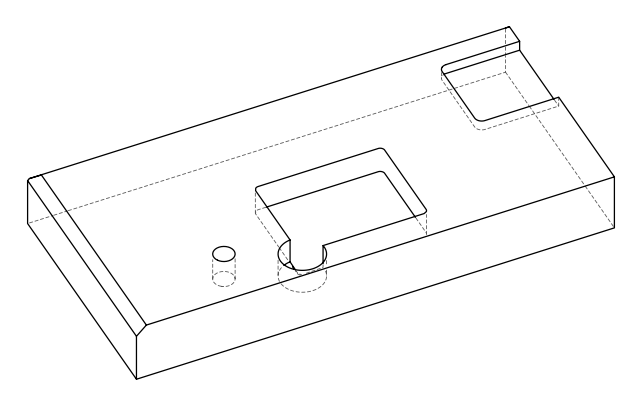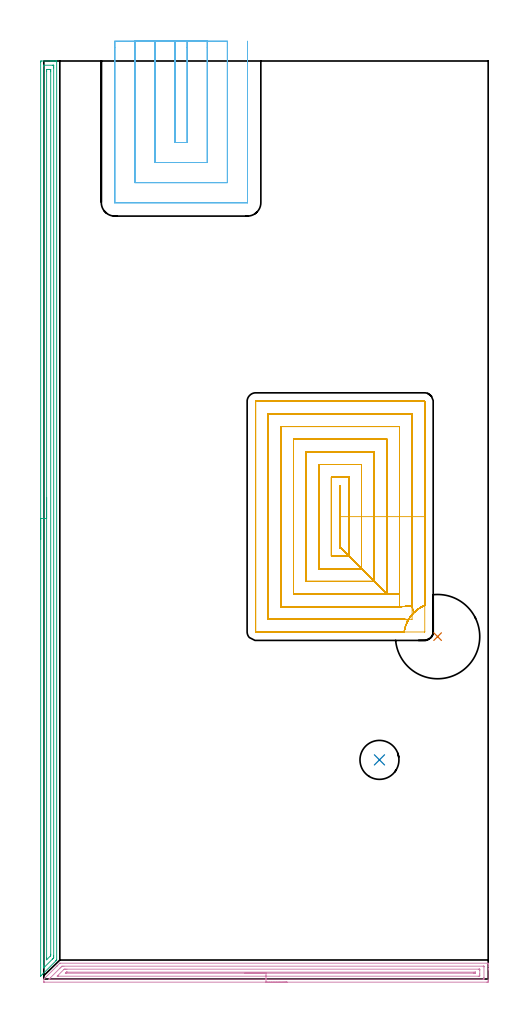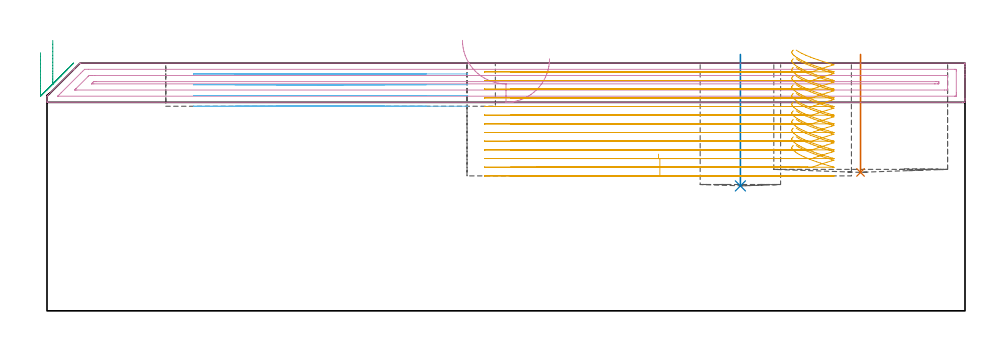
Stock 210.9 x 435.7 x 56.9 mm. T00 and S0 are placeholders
(PLAN: 6 operations, 4 tool changes, 72.4 min)
(1 INDEXABLE_INSERT_DRILL_BLIND_HOLE_FROM_SOLID | STEP1POCKET | NXT0302_035 | 0.11 min | 30933 mm3)
(2 INDEXABLE_INSERT_DRILL_BLIND_HOLE_FROM_SOLID_1 | STEP1POCKET_1 | NXT0302_008 | 0.12 min | 7509 mm3)
(3 AREA_MILL | FG_CHAMFER_SURFACE | UGT0205_001 | 10.55 min | 12588 mm3)
(4 AREA_MILL_1 | FG_CHAMFER_SURFACE_1 | UGT0205_001 | 6.82 min | 8353 mm3)
(5 MILL_RECTANGULAR_POCKET | POCKET_RECTANGULAR_STRAIGHT | NXT0201_009 | Follow Part, ap 2, ae 75% | 47.88 min | 260952 mm3)
(6 MILL_SLOT | SLOT_PARTIAL_RECTANGULAR | UGT0201_108 | Follow Part, ap 3.175, ae 75% | 6.95 min | 54993 mm3)
(TOOL NXT0302_035 | Index. Insert Drill 40mm [880-D4000L40-05] | D40 PA176 FL200 Z2)
(TOOL NXT0302_008 | Index. Insert Drill 18.5mm [880-D1850L25-05] | D18.5 PA176 FL93 Z2)
(TOOL UGT0205_001 | Chamfer Mill 20 x 3 x 45 deg. | D20 FL50 Z2)
(TOOL NXT0201_009 | ENDMILL 8mm [2P460-0800-NA 1630] | D8 FL26 Z6)
(TOOL UGT0201_108 | End Mill 12.7 mm | D12.7 FL12 Z2)
(OP 1 INDEXABLE_INSERT_DRILL_BLIND_HOLE_FROM_SOLID)
G17 G21 G94 G90
T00 M6
G54
G17 G0 G90 X186.9 Y162.5 S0 M3
G43 Z66.9 H1
G94 G81 G98 Z31.8 F250. R58.9
G80
M5
M2
(OP 2 INDEXABLE_INSERT_DRILL_BLIND_HOLE_FROM_SOLID_1)
G17 G21 G94 G90
T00 M6
G54
G17 G0 G90 X159.3 Y104. S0 M3
G43 Z66.9 H1
G94 G81 G98 Z28.7 F250. R58.9
G80
M5
M2
(OP 3 AREA_MILL)
G17 G21 G94 G90
T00 M6
G54
G17 G0 G90 X-1.5 Y208.55 S1061 M3
G43 Z66.9 H0
Z59.3
G94 G1 Y208.588 Z58.428 F250.
Y208.702 Z57.564
Y208.891 Z56.712
Y209.153 Z55.88
Y209.487 Z55.074
Y209.89 Z54.3
Y210.358 Z53.564
Y210.89 Z52.872
Y211.479 Z52.229
Y212.122 Z51.64
Y212.814 Z51.108
Y213.55 Z50.64
Y214.324 Z50.237
Y215.13 Z49.903
Y215.962 Z49.641
Y216.813 Z49.452
Y217.678 Z49.338
Y218.55 Z49.3
Y435.088
X-1.498 Y435.407 Z49.301
X-1.493 Y435.69 Z49.304
X-1.186 Y435.7 Z49.611
X3.172 Z53.966
X3.72 Z54.516
X4.043 Z54.839
X4.591 Z55.387
X4.915 Z55.709
X5.562 Z56.362
X5.867 Z56.666
X5.985 Y435.698 Z56.777
X6.097 Y435.69 Z56.888
X6.1 Y435.534 Z56.9
Y9.156
X6.097 Y9.005 Z56.889
X6.026 Y8.924 Z56.823
X5.81 Y8.709 Z56.609
X5.786 Y8.686 Z56.585
X-0.621 Y2.278 Z50.177
X-1.186 Y1.711 Z49.609
X-1.333 Y1.566 Z49.465
X-1.487 Y1.412 Z49.31
X-1.497 Y1.405 Z49.3
X-1.499 Y1.406 Z49.299
X-1.5 Y1.566 Z49.3
Y218.55
X-0.086 Z50.714
X-0.085 Y433.302 Z50.715
X-0.083 Y433.631 Z50.717
X-0.081 Y433.671 Z50.719
X-0.08 Y433.685 Z50.72
X-0.064 Y433.69 Z50.736
X0.039 Y433.695 Z50.839
X0.169 Y433.699 Z50.969
X4.043 Y433.7 Z54.843
X4.528 Y433.698 Z55.328
X4.649 Y433.693 Z55.449
X4.672 Y433.691 Z55.472
X4.679 Y433.65 Z55.479
X4.682 Y433.54 Z55.482
X4.684 Y433.302 Z55.484
X4.686 Y432.644 Z55.486
Y432.409
X4.685 Y10.942 Z55.485
X4.682 Y10.288 Z55.482
X4.679 Y10.049 Z55.479
X4.362 Y9.722 Z55.162
X4.043 Y9.394 Z54.843
X0.398 Y5.747 Z51.198
X0.234 Y5.584 Z51.034
X0.006 Y5.363 Z50.806
X-0.05 Y5.312 Z50.75
X-0.079 Y5.29 Z50.721
X-0.082 Y5.345 Z50.718
X-0.084 Y5.584 Z50.716
X-0.085 Y5.952 Z50.715
X-0.086 Y6.242 Z50.714
Y218.55
X1.328 Z52.128
X1.329 Y430.725 Z52.129
X1.332 Y431.516 Z52.132
X1.335 Y431.612 Z52.135
X1.345 Y431.69 Z52.145
X1.428 Y431.692 Z52.228
X2.121 Y431.7 Z52.921
X2.3 Z53.1
X2.993 Y431.699 Z53.793
X3.172 Y431.694 Z53.972
X3.23 Y431.69 Z54.03
X3.265 Y431.679 Z54.065
X3.268 Y431.618 Z54.068
X3.27 Y431.516 Z54.07
X3.271 Y431.414 Z54.071
X3.272 Y430.623 Z54.072
X3.271 Y11.732 Z54.071
Y11.63
X3.267 Y11.425 Z54.067
X3.259 Y11.07 Z54.059
X3.172 Y10.972 Z53.972
X3.157 Y10.956 Z53.957
X1.355 Y9.156 Z52.155
X1.342 Y9.15 Z52.142
X1.334 Z52.134
X1.331 Y9.156 Z52.131
X1.329 Y9.172 Z52.129
Y9.258
X1.328 Y10.049 Z52.128
Y218.55
Y219.422 Z52.166
Y220.286 Z52.28
Y221.138 Z52.469
Y221.97 Z52.732
Y222.776 Z53.065
Y223.55 Z53.468
Y224.286 Z53.937
Y224.978 Z54.468
Y225.621 Z55.057
Y226.21 Z55.701
Y226.741 Z56.393
Y227.21 Z57.128
Y227.613 Z57.902
Y227.947 Z58.708
Y228.209 Z59.54
Y228.398 Z60.392
Y228.512 Z61.257
Y228.55 Z62.128
G0 Z66.9
M5
M2
(OP 4 AREA_MILL_1)
G17 G21 G94 G90
T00 M6
G54
G17 G0 G90 X115.45 Y-1.5 S1061 M3
G43 Z66.9 H0
Z57.9
G94 G1 X115.412 Z57.028 F250.
X115.298 Z56.164
X115.109 Z55.312
X114.847 Z54.48
X114.513 Z53.674
X114.11 Z52.9
X113.642 Z52.164
X113.11 Z51.472
X112.521 Z50.829
X111.878 Z50.24
X111.186 Z49.708
X110.45 Z49.24
X109.676 Z48.837
X108.87 Z48.503
X108.038 Z48.241
X107.186 Z48.052
X106.322 Z47.938
X105.45 Z47.9
X0.157
X0.063 Y-1.496 Z47.903
X0.01 Y-1.492 Z47.906
X0. Y-1.248 Z48.152
X0.001 Y-0.1 Z49.299
X0.157 Y0.059 Z49.456
X0.293 Y0.195 Z49.591
X0.645 Y0.546 Z49.945
X6.042 Y5.942 Z55.342
X6.199 Y6.101 Z55.497
X6.255 Y6.156 Z55.554
X7.534 Y7.434 Z56.834
X7.575 Y7.473 Z56.868
X7.605 Y7.497 Z56.886
X7.742 Y7.5 Z56.9
X210.743
X210.89 Y7.497 Z56.888
X210.892 Y7.476 Z56.867
X210.9 Y7.138 Z56.537
Y6.725 Z56.124
Y6.101 Z55.496
Y4.902 Z54.299
Y4.329 Z53.723
Y-0.7 Z48.697
X210.897 Y-0.986 Z48.411
X210.892 Y-1.492 Z47.906
X210.808 Y-1.494 Z47.903
X210.297 Y-1.5 Z47.9
X105.45
Y-0.086 Z49.314
X2.642 Y-0.085 Z49.315
X2.539 Y-0.084 Z49.316
X2.489 Y-0.081 Z49.319
X2.483 Y-0.078 Z49.322
X2.484 Y-0.074 Z49.326
X2.864 Y0.312 Z49.712
X3.255 Y0.705 Z50.105
X7.742 Y5.192 Z54.592
X8.199 Y5.647 Z55.047
X8.634 Y6.078 Z55.478
X8.655 Y6.08 Z55.48
X9.527 Y6.086 Z55.486
X208.527
X208.733 Y6.084 Z55.484
X208.836 Y6.081 Z55.481
X208.88 Y6.079 Z55.479
X208.89 Y6.052 Z55.452
X208.894 Y5.954 Z55.354
X208.899 Y5.716 Z55.116
X208.9 Y0.785 Z50.185
X208.898 Y0.402 Z49.802
X208.89 Y0.015 Z49.415
X208.886 Y-0.079 Z49.321
X208.84 Y-0.081 Z49.319
X208.731 Y-0.084 Z49.316
X208.512 Y-0.086 Z49.314
X105.45
Y1.328 Z50.728
X6.85 Y1.329 Z50.729
X6.504 Y1.33 Z50.73
X6.406 Y1.332 Z50.732
X6.361 Y1.335 Z50.735
X6.414 Y1.403 Z50.803
X6.584 Y1.581 Z50.981
X6.671 Y1.671 Z51.071
X9.427 Y4.428 Z53.828
X9.527 Y4.525 Z53.925
X9.67 Y4.659 Z54.059
X9.801 Y4.664 Z54.064
X10.076 Y4.669 Z54.069
X10.419 Y4.671 Z54.071
X10.966
X206.382
X206.727 Y4.67 Z54.07
X206.842 Y4.667 Z54.067
X206.879 Y4.665 Z54.065
X206.89 Y4.653 Z54.053
X206.894 Y4.614 Z54.014
X206.898 Y4.5 Z53.9
X206.9 Y4.329 Z53.729
Y4.157 Z53.557
Y2.386 Z51.786
X206.899 Y1.671 Z51.071
X206.898 Y1.502 Z50.902
X206.89 Y1.335 Z50.735
X206.727 Y1.333 Z50.733
X206.179 Y1.329 Z50.729
X105.45 Y1.328 Z50.728
Y2.743 Z52.143
X10.758
X10.419 Y2.745 Z52.145
X10.226 Y2.748 Z52.148
X10.21 Y2.751 Z52.151
X10.215 Y2.76 Z52.16
X10.232 Y2.78 Z52.18
X10.419 Y2.97 Z52.37
X10.658 Y3.205 Z52.605
X10.692 Y3.236 Z52.636
X10.712 Y3.25 Z52.65
X10.741 Y3.252 Z52.652
X10.875 Y3.255 Z52.655
X11.144 Y3.257 Z52.657
X11.311
X204.238
X204.755 Y3.252 Z52.652
X204.841 Y3.25 Z52.65
X204.89 Y3.244 Z52.644
X204.892 Y3.2 Z52.6
X204.894 Y3. Z52.4
X204.892 Y2.8 Z52.2
X204.89 Y2.756 Z52.156
X204.841 Y2.75 Z52.15
X204.752 Y2.746 Z52.146
X204.569 Y2.744 Z52.144
X204.05 Y2.743 Z52.143
X203.863
X105.45
X104.578 Z52.181
X103.714 Z52.295
X102.862 Z52.483
X102.03 Z52.746
X101.224 Z53.08
X100.45 Z53.482
X99.714 Z53.951
X99.022 Z54.482
X98.379 Z55.072
X97.79 Z55.715
X97.258 Z56.407
X96.79 Z57.143
X96.387 Z57.916
X96.053 Z58.722
X95.791 Z59.554
X95.602 Z60.406
X95.488 Z61.271
X95.45 Z62.143
G0 Z66.9
M5
M2
(OP 5 MILL_RECTANGULAR_POCKET)
G17 G21 G94 G90
T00 M6
G54
G17 G0 G90 X172.123 Y168.614 S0 M3
G43 Z66.9 H1
Z59.9
G94 G1 X172.631 Y169.748 Z59.567 F250.
X173.417 Y171.122 Z59.143
X174.335 Y172.411 Z58.719
X175.375 Y173.603 Z58.295
X176.188 Y174.39 Z57.992
X177.13 Y175.175 Z57.663
X178.13 Y175.886 Z57.334
X179.181 Y176.519 Z57.006
X180.277 Y177.069 Z56.677
X180.8 Y177.285 Z56.525
X180.277 Y177.069 Z56.374
X179.181 Y176.519 Z56.045
X178.13 Y175.886 Z55.717
X177.13 Y175.175 Z55.388
X176.188 Y174.39 Z55.059
X175.782 Y173.996 Z54.908
G2 X174.807 Y176.992 R6. F500.
G1 X168.814 Y176.7
G2 X168.8 Y177.285 R12.
G1 Y182.7
X162.8
X140.8 Y204.7
Y234.2
X140.5
Y204.7
X140.8
X144.8 Y200.7
Y238.2
X136.5
Y200.7
X144.8
X150.8 Y194.7
Y244.2
X130.5
Y194.7
X150.8
X156.8 Y188.7
Y250.2
X124.5
Y188.7
X156.8
X162.8 Y182.7
Y256.2
X118.5
Y182.7
X162.8
X168.8
Y262.2
X112.5
Y176.7
X168.814
X174.807 Y176.992
G2 X174.8 Y177.285 R6.
G1 Y268.2
X106.5
Y170.7
X171.056
G2 X172.983 Y170.382 R6.
G0 X171.451 Y166.629 Z59.9
G1 X171.317 Y166.133 Z59.762 F250.
X171.111 Y165.096 Z59.479
X171.056 Y164.7 Z59.372
X171.111 Y165.096 Z59.265
X171.317 Y166.133 Z58.981
X171.592 Y167.154 Z58.698
X171.933 Y168.155 Z58.415
X172.34 Y169.131 Z58.131
X172.81 Y170.078 Z57.848
X173.341 Y170.992 Z57.565
X173.932 Y171.869 Z57.281
X174.579 Y172.705 Z56.998
X175.28 Y173.497 Z56.715
X176.032 Y174.24 Z56.431
X176.831 Y174.932 Z56.148
X177.675 Y175.57 Z55.865
X178.558 Y176.151 Z55.581
X179.478 Y176.673 Z55.298
X180.43 Y177.132 Z55.015
X180.8 Y177.285 Z54.908
Y274.1 F500.
X180.795 Y274.155
X180.755 Y274.195
X180.7 Y274.2
X100.6
X100.545 Y274.195
X100.505 Y274.155
X100.5 Y274.1
Y164.8
X100.505 Y164.745
X100.545 Y164.705
X100.6 Y164.7
X171.056
G0 X172.123 Y168.614 Z57.908
G1 X172.631 Y169.748 Z57.575 F250.
X173.417 Y171.122 Z57.151
X174.335 Y172.411 Z56.727
X175.375 Y173.603 Z56.303
X176.188 Y174.39 Z55.999
X177.13 Y175.175 Z55.671
X178.13 Y175.886 Z55.342
X179.181 Y176.519 Z55.013
X180.277 Y177.069 Z54.685
X180.8 Y177.285 Z54.533
X180.277 Y177.069 Z54.382
X179.181 Y176.519 Z54.053
X178.13 Y175.886 Z53.724
X177.13 Y175.175 Z53.396
X176.188 Y174.39 Z53.067
X175.782 Y173.996 Z52.915
G2 X174.807 Y176.992 R6. F500.
G1 X168.814 Y176.7
G2 X168.8 Y177.285 R12.
G1 Y182.7
X162.8
X140.8 Y204.7
Y234.2
X140.5
Y204.7
X140.8
X144.8 Y200.7
Y238.2
X136.5
Y200.7
X144.8
X150.8 Y194.7
Y244.2
X130.5
Y194.7
X150.8
X156.8 Y188.7
Y250.2
X124.5
Y188.7
X156.8
X162.8 Y182.7
Y256.2
X118.5
Y182.7
X162.8
X168.8
Y262.2
X112.5
Y176.7
X168.814
X174.807 Y176.992
G2 X174.8 Y177.285 R6.
G1 Y268.2
X106.5
Y170.7
X171.056
G2 X172.983 Y170.382 R6.
G0 X171.451 Y166.629 Z57.908
G1 X171.317 Y166.133 Z57.77 F250.
X171.111 Y165.096 Z57.487
X171.056 Y164.7 Z57.379
X171.111 Y165.096 Z57.272
X171.317 Y166.133 Z56.989
X171.592 Y167.154 Z56.706
X171.933 Y168.155 Z56.422
X172.34 Y169.131 Z56.139
X172.81 Y170.078 Z55.856
X173.341 Y170.992 Z55.572
X173.932 Y171.869 Z55.289
X174.579 Y172.705 Z55.006
X175.28 Y173.497 Z54.722
X176.032 Y174.24 Z54.439
X176.831 Y174.932 Z54.156
X177.675 Y175.57 Z53.872
X178.558 Y176.151 Z53.589
X179.478 Y176.673 Z53.306
X180.43 Y177.132 Z53.023
X180.8 Y177.285 Z52.915
Y274.1 F500.
X180.795 Y274.155
X180.755 Y274.195
X180.7 Y274.2
X100.6
X100.545 Y274.195
X100.505 Y274.155
X100.5 Y274.1
Y164.8
X100.505 Y164.745
X100.545 Y164.705
X100.6 Y164.7
X171.056
G0 X172.122 Y168.62 Z55.915
G1 X172.629 Y169.752 Z55.583 F250.
X173.415 Y171.126 Z55.159
X174.333 Y172.416 Z54.735
X175.374 Y173.609 Z54.31
X176.188 Y174.395 Z54.007
X177.13 Y175.181 Z53.679
X178.129 Y175.892 Z53.35
X179.181 Y176.524 Z53.021
X180.277 Y177.074 Z52.692
X180.8 Y177.289 Z52.541
X180.277 Y177.074 Z52.389
X179.181 Y176.524 Z52.061
X178.129 Y175.892 Z51.732
X177.13 Y175.181 Z51.403
X176.188 Y174.395 Z51.075
X175.781 Y174.002 Z50.923
G2 X174.807 Y176.995 R6. F500.
G1 X168.814 Y176.7
G2 X168.8 Y177.289 R12.
G1 Y182.7
X162.8
X140.8 Y204.7
Y234.2
X140.5
Y204.7
X140.8
X144.8 Y200.7
Y238.2
X136.5
Y200.7
X144.8
X150.8 Y194.7
Y244.2
X130.5
Y194.7
X150.8
X156.8 Y188.7
Y250.2
X124.5
Y188.7
X156.8
X162.8 Y182.7
Y256.2
X118.5
Y182.7
X162.8
X168.8
Y262.2
X112.5
Y176.7
X168.814
X174.807 Y176.995
G2 X174.8 Y177.289 R6.
G1 Y268.2
X106.5
Y170.7
X171.053
G2 X172.979 Y170.383 R6.
G0 X171.446 Y166.623 Z55.915
G1 X171.315 Y166.134 Z55.779 F250.
X171.108 Y165.096 Z55.496
X171.053 Y164.7 Z55.389
X171.108 Y165.096 Z55.282
X171.315 Y166.134 Z54.998
X171.589 Y167.155 Z54.715
X171.93 Y168.157 Z54.431
X172.336 Y169.133 Z54.148
X172.806 Y170.081 Z53.864
X173.338 Y170.995 Z53.581
X173.929 Y171.873 Z53.298
X174.576 Y172.709 Z53.014
X175.278 Y173.501 Z52.731
X176.03 Y174.245 Z52.447
X176.829 Y174.937 Z52.164
X177.673 Y175.575 Z51.88
X178.557 Y176.156 Z51.597
X179.477 Y176.678 Z51.314
X180.43 Y177.137 Z51.03
X180.8 Y177.289 Z50.923
Y274.1 F500.
X180.795 Y274.155
X180.755 Y274.195
X180.7 Y274.2
X100.6
X100.545 Y274.195
X100.505 Y274.155
X100.5 Y274.1
Y164.8
X100.505 Y164.745
X100.545 Y164.705
X100.6 Y164.7
X171.053
G0 X172.122 Y168.62 Z53.923
G1 X172.629 Y169.752 Z53.591 F250.
X173.415 Y171.126 Z53.167
X174.333 Y172.416 Z52.742
X175.374 Y173.609 Z52.318
X176.188 Y174.395 Z52.015
X177.13 Y175.181 Z51.686
X178.129 Y175.892 Z51.358
X179.181 Y176.524 Z51.029
X180.277 Y177.074 Z50.7
X180.8 Y177.289 Z50.549
X180.277 Y177.074 Z50.397
X179.181 Y176.524 Z50.068
X178.129 Y175.892 Z49.74
X177.13 Y175.181 Z49.411
X176.188 Y174.395 Z49.082
X175.781 Y174.002 Z48.931
G2 X174.807 Y176.995 R6. F500.
G1 X168.814 Y176.7
G2 X168.8 Y177.289 R12.
G1 Y182.7
X162.8
X140.8 Y204.7
Y234.2
X140.5
Y204.7
X140.8
X144.8 Y200.7
Y238.2
X136.5
Y200.7
X144.8
X150.8 Y194.7
Y244.2
X130.5
Y194.7
X150.8
X156.8 Y188.7
Y250.2
X124.5
Y188.7
X156.8
X162.8 Y182.7
Y256.2
X118.5
Y182.7
X162.8
X168.8
Y262.2
X112.5
Y176.7
X168.814
X174.807 Y176.995
G2 X174.8 Y177.289 R6.
G1 Y268.2
X106.5
Y170.7
X171.053
G2 X172.979 Y170.383 R6.
G0 X171.446 Y166.623 Z53.923
G1 X171.315 Y166.134 Z53.787 F250.
X171.108 Y165.096 Z53.504
X171.053 Y164.7 Z53.397
X171.108 Y165.096 Z53.289
X171.315 Y166.134 Z53.006
X171.589 Y167.155 Z52.722
X171.93 Y168.157 Z52.439
X172.336 Y169.133 Z52.156
X172.806 Y170.081 Z51.872
X173.338 Y170.995 Z51.589
X173.929 Y171.873 Z51.305
X174.576 Y172.709 Z51.022
X175.278 Y173.501 Z50.738
X176.03 Y174.245 Z50.455
X176.829 Y174.937 Z50.172
X177.673 Y175.575 Z49.888
X178.557 Y176.156 Z49.605
X179.477 Y176.678 Z49.321
X180.43 Y177.137 Z49.038
X180.8 Y177.289 Z48.931
Y274.1 F500.
X180.795 Y274.155
X180.755 Y274.195
X180.7 Y274.2
X100.6
X100.545 Y274.195
X100.505 Y274.155
X100.5 Y274.1
Y164.8
X100.505 Y164.745
X100.545 Y164.705
X100.6 Y164.7
X171.053
G0 X172.122 Y168.62 Z51.931
G1 X172.629 Y169.752 Z51.598 F250.
X173.415 Y171.126 Z51.174
X174.333 Y172.416 Z50.75
X175.374 Y173.609 Z50.326
X176.188 Y174.395 Z50.023
X177.13 Y175.181 Z49.694
X178.129 Y175.892 Z49.365
X179.181 Y176.524 Z49.037
X180.277 Y177.074 Z48.708
X180.8 Y177.289 Z48.556
X180.277 Y177.074 Z48.405
X179.181 Y176.524 Z48.076
X178.129 Y175.892 Z47.747
X177.13 Y175.181 Z47.419
X176.188 Y174.395 Z47.09
X175.781 Y174.002 Z46.938
G2 X174.807 Y176.995 R6. F500.
G1 X168.814 Y176.7
G2 X168.8 Y177.289 R12.
G1 Y182.7
X162.8
X140.8 Y204.7
Y234.2
X140.5
Y204.7
X140.8
X144.8 Y200.7
Y238.2
X136.5
Y200.7
X144.8
X150.8 Y194.7
Y244.2
X130.5
Y194.7
X150.8
X156.8 Y188.7
Y250.2
X124.5
Y188.7
X156.8
X162.8 Y182.7
Y256.2
X118.5
Y182.7
X162.8
X168.8
Y262.2
X112.5
Y176.7
X168.814
X174.807 Y176.995
G2 X174.8 Y177.289 R6.
G1 Y268.2
X106.5
Y170.7
X171.053
G2 X172.979 Y170.383 R6.
G0 X171.446 Y166.623 Z51.931
G1 X171.315 Y166.134 Z51.795 F250.
X171.108 Y165.096 Z51.511
X171.053 Y164.7 Z51.404
X171.108 Y165.096 Z51.297
X171.315 Y166.134 Z51.014
X171.589 Y167.155 Z50.73
X171.93 Y168.157 Z50.447
X172.336 Y169.133 Z50.163
X172.806 Y170.081 Z49.88
X173.338 Y170.995 Z49.596
X173.929 Y171.873 Z49.313
X174.576 Y172.709 Z49.03
X175.278 Y173.501 Z48.746
X176.03 Y174.245 Z48.463
X176.829 Y174.937 Z48.179
X177.673 Y175.575 Z47.896
X178.557 Y176.156 Z47.612
X179.477 Y176.678 Z47.329
X180.43 Y177.137 Z47.046
X180.8 Y177.289 Z46.938
Y274.1 F500.
X180.795 Y274.155
X180.755 Y274.195
X180.7 Y274.2
X100.6
X100.545 Y274.195
X100.505 Y274.155
X100.5 Y274.1
Y164.8
X100.505 Y164.745
X100.545 Y164.705
X100.6 Y164.7
X171.053
G0 X172.122 Y168.62 Z49.938
G1 X172.629 Y169.752 Z49.606 F250.
X173.415 Y171.126 Z49.182
X174.333 Y172.416 Z48.758
X175.374 Y173.609 Z48.333
X176.188 Y174.395 Z48.03
X177.13 Y175.181 Z47.702
X178.129 Y175.892 Z47.373
X179.181 Y176.524 Z47.044
X180.277 Y177.074 Z46.716
X180.8 Y177.289 Z46.564
X180.277 Y177.074 Z46.412
X179.181 Y176.524 Z46.084
X178.129 Y175.892 Z45.755
X177.13 Y175.181 Z45.426
X176.188 Y174.395 Z45.098
X175.781 Y174.002 Z44.946
G2 X174.807 Y176.995 R6. F500.
G1 X168.814 Y176.7
G2 X168.8 Y177.289 R12.
G1 Y182.7
X162.8
X140.8 Y204.7
Y234.2
X140.5
Y204.7
X140.8
X144.8 Y200.7
Y238.2
X136.5
Y200.7
X144.8
X150.8 Y194.7
Y244.2
X130.5
Y194.7
X150.8
X156.8 Y188.7
Y250.2
X124.5
Y188.7
X156.8
X162.8 Y182.7
Y256.2
X118.5
Y182.7
X162.8
X168.8
Y262.2
X112.5
Y176.7
X168.814
X174.807 Y176.995
G2 X174.8 Y177.289 R6.
G1 Y268.2
X106.5
Y170.7
X171.053
G2 X172.979 Y170.383 R6.
G0 X171.446 Y166.623 Z49.938
G1 X171.315 Y166.134 Z49.803 F250.
X171.108 Y165.096 Z49.519
X171.053 Y164.7 Z49.412
X171.108 Y165.096 Z49.305
X171.315 Y166.134 Z49.021
X171.589 Y167.155 Z48.738
X171.93 Y168.157 Z48.454
X172.336 Y169.133 Z48.171
X172.806 Y170.081 Z47.888
X173.338 Y170.995 Z47.604
X173.929 Y171.873 Z47.321
X174.576 Y172.709 Z47.037
X175.278 Y173.501 Z46.754
X176.03 Y174.245 Z46.47
X176.829 Y174.937 Z46.187
X177.673 Y175.575 Z45.904
X178.557 Y176.156 Z45.62
X179.477 Y176.678 Z45.337
X180.43 Y177.137 Z45.053
X180.8 Y177.289 Z44.946
Y274.1 F500.
X180.795 Y274.155
X180.755 Y274.195
X180.7 Y274.2
X100.6
X100.545 Y274.195
X100.505 Y274.155
X100.5 Y274.1
Y164.8
X100.505 Y164.745
X100.545 Y164.705
X100.6 Y164.7
X171.053
G0 X172.122 Y168.62 Z47.946
G1 X172.629 Y169.752 Z47.614 F250.
X173.415 Y171.126 Z47.19
X174.333 Y172.416 Z46.765
X175.374 Y173.609 Z46.341
X176.188 Y174.395 Z46.038
X177.13 Y175.181 Z45.709
X178.129 Y175.892 Z45.381
X179.181 Y176.524 Z45.052
X180.277 Y177.074 Z44.723
X180.8 Y177.289 Z44.572
X180.277 Y177.074 Z44.42
X179.181 Y176.524 Z44.091
X178.129 Y175.892 Z43.763
X177.13 Y175.181 Z43.434
X176.188 Y174.395 Z43.105
X175.781 Y174.002 Z42.954
G2 X174.807 Y176.995 R6. F500.
G1 X168.814 Y176.7
G2 X168.8 Y177.289 R12.
G1 Y182.7
X162.8
X140.8 Y204.7
Y234.2
X140.5
Y204.7
X140.8
X144.8 Y200.7
Y238.2
X136.5
Y200.7
X144.8
X150.8 Y194.7
Y244.2
X130.5
Y194.7
X150.8
X156.8 Y188.7
Y250.2
X124.5
Y188.7
X156.8
X162.8 Y182.7
Y256.2
X118.5
Y182.7
X162.8
X168.8
Y262.2
X112.5
Y176.7
X168.814
X174.807 Y176.995
G2 X174.8 Y177.289 R6.
G1 Y268.2
X106.5
Y170.7
X171.053
G2 X172.979 Y170.383 R6.
G0 X171.446 Y166.623 Z47.946
G1 X171.315 Y166.134 Z47.81 F250.
X171.108 Y165.096 Z47.527
X171.053 Y164.7 Z47.42
X171.108 Y165.096 Z47.312
X171.315 Y166.134 Z47.029
X171.589 Y167.155 Z46.746
X171.93 Y168.157 Z46.462
X172.336 Y169.133 Z46.179
X172.806 Y170.081 Z45.895
X173.338 Y170.995 Z45.612
X173.929 Y171.873 Z45.328
X174.576 Y172.709 Z45.045
X175.278 Y173.501 Z44.762
X176.03 Y174.245 Z44.478
X176.829 Y174.937 Z44.195
X177.673 Y175.575 Z43.911
X178.557 Y176.156 Z43.628
X179.477 Y176.678 Z43.344
X180.43 Y177.137 Z43.061
X180.8 Y177.289 Z42.954
Y274.1 F500.
X180.795 Y274.155
X180.755 Y274.195
X180.7 Y274.2
X100.6
X100.545 Y274.195
X100.505 Y274.155
X100.5 Y274.1
Y164.8
X100.505 Y164.745
X100.545 Y164.705
X100.6 Y164.7
X171.053
G0 X172.124 Y168.612 Z45.954
G1 X172.632 Y169.747 Z45.621 F250.
X173.418 Y171.12 Z45.197
X174.335 Y172.409 Z44.773
X175.375 Y173.601 Z44.349
X176.188 Y174.388 Z44.046
X177.13 Y175.174 Z43.717
X178.13 Y175.885 Z43.388
X179.181 Y176.517 Z43.06
X180.277 Y177.068 Z42.731
X180.8 Y177.284 Z42.579
X180.277 Y177.068 Z42.428
X179.181 Y176.517 Z42.099
X178.13 Y175.885 Z41.77
X177.13 Y175.174 Z41.442
X176.188 Y174.388 Z41.113
X175.782 Y173.995 Z40.962
G2 X174.807 Y176.992 R6. F500.
G1 X168.814 Y176.7
G2 X168.8 Y177.284 R12.
G1 Y182.7
X162.8
X140.8 Y204.7
Y234.2
X140.5
Y204.7
X140.8
X144.8 Y200.7
Y238.2
X136.5
Y200.7
X144.8
X150.8 Y194.7
Y244.2
X130.5
Y194.7
X150.8
X156.8 Y188.7
Y250.2
X124.5
Y188.7
X156.8
X162.8 Y182.7
Y256.2
X118.5
Y182.7
X162.8
X168.8
Y262.2
X112.5
Y176.7
X168.814
X174.807 Y176.992
G2 X174.8 Y177.284 R6.
G1 Y268.2
X106.5
Y170.7
X171.056
G2 X172.984 Y170.382 R6.
G0 X171.452 Y166.631 Z45.954
G1 X171.318 Y166.133 Z45.816 F250.
X171.112 Y165.096 Z45.532
X171.056 Y164.7 Z45.425
X171.112 Y165.096 Z45.318
X171.318 Y166.133 Z45.035
X171.593 Y167.154 Z44.751
X171.934 Y168.155 Z44.468
X172.34 Y169.131 Z44.185
X172.81 Y170.078 Z43.902
X173.342 Y170.992 Z43.618
X173.933 Y171.868 Z43.335
X174.58 Y172.704 Z43.052
X175.281 Y173.496 Z42.768
X176.033 Y174.239 Z42.485
X176.832 Y174.931 Z42.202
X177.675 Y175.569 Z41.919
X178.558 Y176.15 Z41.635
X179.478 Y176.671 Z41.352
X180.43 Y177.131 Z41.069
X180.8 Y177.284 Z40.962
Y274.1 F500.
X180.795 Y274.155
X180.755 Y274.195
X180.7 Y274.2
X100.6
X100.545 Y274.195
X100.505 Y274.155
X100.5 Y274.1
Y164.8
X100.505 Y164.745
X100.545 Y164.705
X100.6 Y164.7
X171.056
G0 X172.124 Y168.612 Z43.962
G1 X172.632 Y169.747 Z43.628 F250.
X173.418 Y171.12 Z43.204
X174.335 Y172.409 Z42.78
X175.375 Y173.601 Z42.357
X176.188 Y174.388 Z42.053
X177.13 Y175.174 Z41.725
X178.13 Y175.885 Z41.396
X179.181 Y176.517 Z41.067
X180.277 Y177.068 Z40.739
X180.8 Y177.284 Z40.587
X180.277 Y177.068 Z40.435
X179.181 Y176.517 Z40.107
X178.13 Y175.885 Z39.778
X177.13 Y175.174 Z39.449
X176.188 Y174.388 Z39.121
X175.782 Y173.995 Z38.969
G2 X174.807 Y176.992 R6. F500.
G1 X168.814 Y176.7
G2 X168.8 Y177.284 R12.
G1 Y182.7
X162.8
X140.8 Y204.7
Y234.2
X140.5
Y204.7
X140.8
X144.8 Y200.7
Y238.2
X136.5
Y200.7
X144.8
X150.8 Y194.7
Y244.2
X130.5
Y194.7
X150.8
X156.8 Y188.7
Y250.2
X124.5
Y188.7
X156.8
X162.8 Y182.7
Y256.2
X118.5
Y182.7
X162.8
X168.8
Y262.2
X112.5
Y176.7
X168.814
X174.807 Y176.992
G2 X174.8 Y177.284 R6.
G1 Y268.2
X106.5
Y170.7
X171.056
G2 X172.984 Y170.382 R6.
G0 X171.452 Y166.631 Z43.962
G1 X171.318 Y166.133 Z43.823 F250.
X171.112 Y165.096 Z43.54
X171.056 Y164.7 Z43.433
X171.112 Y165.096 Z43.326
X171.318 Y166.133 Z43.042
X171.593 Y167.154 Z42.759
X171.934 Y168.155 Z42.476
X172.34 Y169.131 Z42.193
X172.81 Y170.078 Z41.909
X173.342 Y170.992 Z41.626
X173.933 Y171.868 Z41.343
X174.58 Y172.704 Z41.059
X175.281 Y173.496 Z40.776
X176.033 Y174.239 Z40.493
X176.832 Y174.931 Z40.21
X177.675 Y175.569 Z39.926
X178.558 Y176.15 Z39.643
X179.478 Y176.671 Z39.36
X180.43 Y177.131 Z39.076
X180.8 Y177.284 Z38.969
Y274.1 F500.
X180.795 Y274.155
X180.755 Y274.195
X180.7 Y274.2
X100.6
X100.545 Y274.195
X100.505 Y274.155
X100.5 Y274.1
Y164.8
X100.505 Y164.745
X100.545 Y164.705
X100.6 Y164.7
X171.056
G0 X172.124 Y168.612 Z41.969
G1 X172.632 Y169.747 Z41.636 F250.
X173.418 Y171.12 Z41.212
X174.335 Y172.409 Z40.788
X175.375 Y173.601 Z40.364
X176.188 Y174.388 Z40.061
X177.13 Y175.174 Z39.732
X178.13 Y175.885 Z39.404
X179.181 Y176.517 Z39.075
X180.277 Y177.068 Z38.746
X180.8 Y177.284 Z38.595
X180.277 Y177.068 Z38.443
X179.181 Y176.517 Z38.115
X178.13 Y175.885 Z37.786
X177.13 Y175.174 Z37.457
X176.188 Y174.388 Z37.129
X175.782 Y173.995 Z36.977
G2 X174.807 Y176.992 R6. F500.
G1 X168.814 Y176.7
G2 X168.8 Y177.284 R12.
G1 Y182.7
X162.8
X140.8 Y204.7
Y234.2
X140.5
Y204.7
X140.8
X144.8 Y200.7
Y238.2
X136.5
Y200.7
X144.8
X150.8 Y194.7
Y244.2
X130.5
Y194.7
X150.8
X156.8 Y188.7
Y250.2
X124.5
Y188.7
X156.8
X162.8 Y182.7
Y256.2
X118.5
Y182.7
X162.8
X168.8
Y262.2
X112.5
Y176.7
X168.814
X174.807 Y176.992
G2 X174.8 Y177.284 R6.
G1 Y268.2
X106.5
Y170.7
X171.056
G2 X172.984 Y170.382 R6.
G0 X171.452 Y166.631 Z41.969
G1 X171.318 Y166.133 Z41.831 F250.
X171.112 Y165.096 Z41.548
X171.056 Y164.7 Z41.441
X171.112 Y165.096 Z41.333
X171.318 Y166.133 Z41.05
X171.593 Y167.154 Z40.767
X171.934 Y168.155 Z40.484
X172.34 Y169.131 Z40.2
X172.81 Y170.078 Z39.917
X173.342 Y170.992 Z39.634
X173.933 Y171.868 Z39.35
X174.58 Y172.704 Z39.067
X175.281 Y173.496 Z38.784
X176.033 Y174.239 Z38.501
X176.832 Y174.931 Z38.217
X177.675 Y175.569 Z37.934
X178.558 Y176.15 Z37.651
X179.478 Y176.671 Z37.367
X180.43 Y177.131 Z37.084
X180.8 Y177.284 Z36.977
Y274.1 F500.
X180.795 Y274.155
X180.755 Y274.195
X180.7 Y274.2
X100.6
X100.545 Y274.195
X100.505 Y274.155
X100.5 Y274.1
Y164.8
X100.505 Y164.745
X100.545 Y164.705
X100.6 Y164.7
X171.056
G0 X172.124 Y168.612 Z39.977
G1 X172.632 Y169.747 Z39.644 F250.
X173.418 Y171.12 Z39.22
X174.335 Y172.409 Z38.796
X175.375 Y173.601 Z38.372
X176.188 Y174.388 Z38.069
X177.13 Y175.174 Z37.74
X178.13 Y175.885 Z37.411
X179.181 Y176.517 Z37.083
X180.277 Y177.068 Z36.754
X180.8 Y177.284 Z36.602
X180.277 Y177.068 Z36.451
X179.181 Y176.517 Z36.122
X178.13 Y175.885 Z35.794
X177.13 Y175.174 Z35.465
X176.188 Y174.388 Z35.136
X175.782 Y173.995 Z34.985
G2 X174.807 Y176.992 R6. F500.
G1 X168.814 Y176.7
G2 X168.8 Y177.284 R12.
G1 Y182.7
X162.8
X140.8 Y204.7
Y234.2
X140.5
Y204.7
X140.8
X144.8 Y200.7
Y238.2
X136.5
Y200.7
X144.8
X150.8 Y194.7
Y244.2
X130.5
Y194.7
X150.8
X156.8 Y188.7
Y250.2
X124.5
Y188.7
X156.8
X162.8 Y182.7
Y256.2
X118.5
Y182.7
X162.8
X168.8
Y262.2
X112.5
Y176.7
X168.814
X174.807 Y176.992
G2 X174.8 Y177.284 R6.
G1 Y268.2
X106.5
Y170.7
X171.056
G2 X172.984 Y170.382 R6.
G0 X171.452 Y166.631 Z39.977
G1 X171.318 Y166.133 Z39.839 F250.
X171.112 Y165.096 Z39.555
X171.056 Y164.7 Z39.448
X171.112 Y165.096 Z39.341
X171.318 Y166.133 Z39.058
X171.593 Y167.154 Z38.774
X171.934 Y168.155 Z38.491
X172.34 Y169.131 Z38.208
X172.81 Y170.078 Z37.925
X173.342 Y170.992 Z37.641
X173.933 Y171.868 Z37.358
X174.58 Y172.704 Z37.075
X175.281 Y173.496 Z36.792
X176.033 Y174.239 Z36.508
X176.832 Y174.931 Z36.225
X177.675 Y175.569 Z35.942
X178.558 Y176.15 Z35.658
X179.478 Y176.671 Z35.375
X180.43 Y177.131 Z35.092
X180.8 Y177.284 Z34.985
Y274.1 F500.
X180.795 Y274.155
X180.755 Y274.195
X180.7 Y274.2
X100.6
X100.545 Y274.195
X100.505 Y274.155
X100.5 Y274.1
Y164.8
X100.505 Y164.745
X100.545 Y164.705
X100.6 Y164.7
X171.056
G0 X172.124 Y168.612 Z37.985
G1 X172.632 Y169.747 Z37.651 F250.
X173.418 Y171.12 Z37.227
X174.335 Y172.409 Z36.804
X175.375 Y173.601 Z36.38
X176.188 Y174.388 Z36.076
X177.13 Y175.174 Z35.748
X178.13 Y175.885 Z35.419
X179.181 Y176.517 Z35.09
X180.277 Y177.068 Z34.762
X180.8 Y177.284 Z34.61
X180.277 Y177.068 Z34.459
X179.181 Y176.517 Z34.13
X178.13 Y175.885 Z33.801
X177.13 Y175.174 Z33.473
X176.188 Y174.388 Z33.144
X175.782 Y173.995 Z32.992
G2 X174.807 Y176.992 R6. F500.
G1 X168.814 Y176.7
G2 X168.8 Y177.284 R12.
G1 Y182.7
X162.8
X140.8 Y204.7
Y234.2
X140.5
Y204.7
X140.8
X144.8 Y200.7
Y238.2
X136.5
Y200.7
X144.8
X150.8 Y194.7
Y244.2
X130.5
Y194.7
X150.8
X156.8 Y188.7
Y250.2
X124.5
Y188.7
X156.8
X162.8 Y182.7
Y256.2
X118.5
Y182.7
X162.8
X168.8
Y262.2
X112.5
Y176.7
X168.814
X174.807 Y176.992
G2 X174.8 Y177.284 R6.
G1 Y268.2
X106.5
Y170.7
X171.056
G2 X172.984 Y170.382 R6.
G0 X171.452 Y166.631 Z37.985
G1 X171.318 Y166.133 Z37.846 F250.
X171.112 Y165.096 Z37.563
X171.056 Y164.7 Z37.456
X171.112 Y165.096 Z37.349
X171.318 Y166.133 Z37.065
X171.593 Y167.154 Z36.782
X171.934 Y168.155 Z36.499
X172.34 Y169.131 Z36.216
X172.81 Y170.078 Z35.932
X173.342 Y170.992 Z35.649
X173.933 Y171.868 Z35.366
X174.58 Y172.704 Z35.082
X175.281 Y173.496 Z34.799
X176.033 Y174.239 Z34.516
X176.832 Y174.931 Z34.233
X177.675 Y175.569 Z33.949
X178.558 Y176.15 Z33.666
X179.478 Y176.671 Z33.383
X180.43 Y177.131 Z33.1
X180.8 Y177.284 Z32.992
Y274.1 F500.
X180.795 Y274.155
X180.755 Y274.195
X180.7 Y274.2
X100.6
X100.545 Y274.195
X100.505 Y274.155
X100.5 Y274.1
Y164.8
X100.505 Y164.745
X100.545 Y164.705
X100.6 Y164.7
X171.056
G0 X140.5 Y208.282 Z35.992
G1 Y204.7 Z35.033 F250.
X140.8 Z34.952
Y219.45 Z31.
Y234.2 F500.
X140.5
Y204.7
X140.8
Y219.45
X144.8
Y238.2
X136.5
Y200.7
X144.8
Y219.45
X150.8
Y244.2
X130.5
Y194.7
X150.8
Y219.45
X156.8
Y250.2
X124.5
Y188.7
X156.8
Y219.45
X162.8
Y256.2
X118.5
Y182.7
X162.8
Y219.45
X168.8
Y262.2
X112.5
Y176.7
X168.8
Y219.45
X174.8
Y268.2
X106.5
Y170.7
X174.8
Y219.45
X180.8
Y274.1
X180.795 Y274.155
X180.755 Y274.195
X180.7 Y274.2
X100.6
X100.545 Y274.195
X100.505 Y274.155
X100.5 Y274.1
Y164.8
X100.505 Y164.745
X100.545 Y164.705
X100.6 Y164.7
X180.7
X180.755 Y164.705
X180.795 Y164.745
X180.8 Y164.8
Y219.45
Y220.45
G0 Z66.9
M5
M2
(OP 6 MILL_SLOT)
G17 G21 G94 G90
T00 M6
G54
G17 G0 G90 X62.225 Y445.05 S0 M3
G43 Z66.9 H0
Z54.425
G94 G1 Y442.05 F250.
Y397.025 F500.
X68.075
Y442.05
Y445.05 F250.
X52.7
Y442.05
Y387.5 F500.
X77.6
Y442.05
Y445.05 F250.
X43.175
Y442.05
Y377.975 F500.
X87.125
Y442.05
Y445.05 F250.
X33.65
Y442.05
Y368.5 F500.
X33.648 Y368.47
X33.67 Y368.448
X33.7 Y368.45
X96.6
X96.63 Y368.448
X96.652 Y368.47
X96.65 Y368.5
Y442.05
Y445.05 F250.
G0 X62.225 Z51.95
G1 Y442.05
Y397.025 F500.
X68.075
Y442.05
Y445.05 F250.
X52.7
Y442.05
Y387.5 F500.
X77.6
Y442.05
Y445.05 F250.
X43.175
Y442.05
Y377.975 F500.
X87.125
Y442.05
Y445.05 F250.
X33.65
Y442.05
Y368.5 F500.
X33.648 Y368.47
X33.67 Y368.448
X33.7 Y368.45
X96.6
X96.63 Y368.448
X96.652 Y368.47
X96.65 Y368.5
Y442.05
Y445.05 F250.
G0 X62.225 Z49.475
G1 Y442.05
Y397.025 F500.
X68.075
Y442.05
Y445.05 F250.
X52.7
Y442.05
Y387.5 F500.
X77.6
Y442.05
Y445.05 F250.
X43.175
Y442.05
Y377.975 F500.
X87.125
Y442.05
Y445.05 F250.
X33.65
Y442.05
Y368.5 F500.
X33.648 Y368.47
X33.67 Y368.448
X33.7 Y368.45
X96.6
X96.63 Y368.448
X96.652 Y368.47
X96.65 Y368.5
Y442.05
Y445.05 F250.
G0 X62.225 Z47.
G1 Y442.05
Y397.025 F500.
X68.075
Y442.05
Y445.05 F250.
X52.7
Y442.05
Y387.5 F500.
X77.6
Y442.05
Y445.05 F250.
X43.175
Y442.05
Y377.975 F500.
X87.125
Y442.05
Y445.05 F250.
X33.65
Y442.05
Y368.5 F500.
X33.648 Y368.47
X33.67 Y368.448
X33.7 Y368.45
X96.6
X96.63 Y368.448
X96.652 Y368.47
X96.65 Y368.5
Y442.05
Y445.05 F250.
G0 Z66.9
M5
M2
